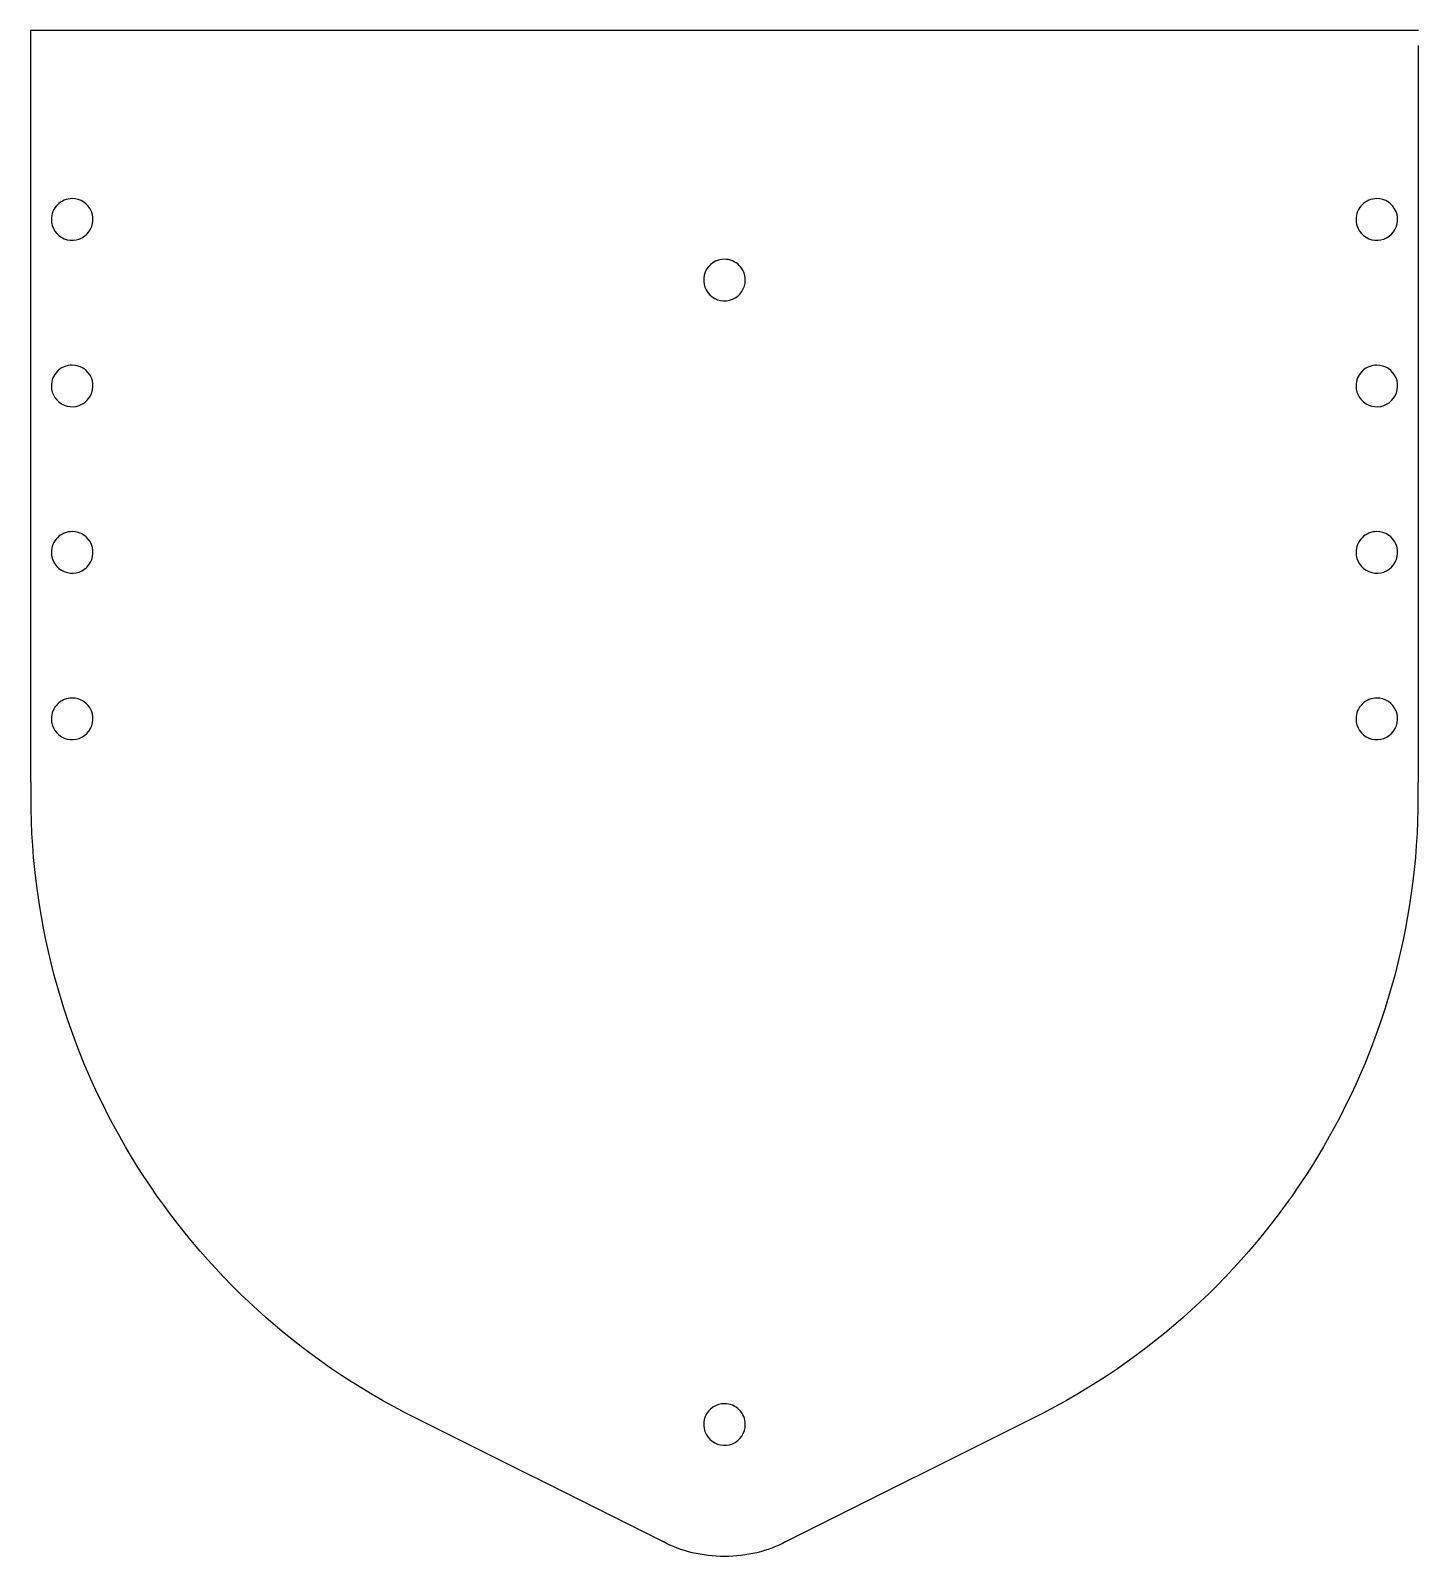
# Model space of a CAD drawing. Header units: millimetres. Extents: x 296 to 429, y 179 to 326.
import ezdxf

# ---------------------------------------------------------------- set-up
doc = ezdxf.new("R2010")
doc.units = ezdxf.units.MM
doc.layers.add('Layer_1', color=7, linetype='CONTINUOUS')

msp = doc.modelspace()

# ---------------------------------------------------------------- linework, layer by layer
at = {"layer": 'Layer_1', "color": 7}
for points in [[(428.88958, 325.85993), (295.53958, 325.85993), (295.53958, 253.64223)], [(428.88958, 253.64223), (428.88958, 324.417628)], [(331.32448, 193.11318), (356.33083, 180.61956)], [(368.09833, 180.61956), (393.10468, 193.11318)]]:
    msp.add_lwpolyline(points, dxfattribs=at)
for points in [[(297.538707, 307.69976)], [(422.887907, 307.69976)], [(362.21457, 303.876594)], [(297.538707, 291.69976)], [(422.887907, 291.69976)], [(297.538707, 275.69976)], [(422.887907, 275.69976)], [(297.538707, 259.69976)], [(422.887907, 259.69976)], [(428.83914, 252.1454)], [(362.21457, 193.877254)]]:
    msp.add_lwpolyline(points, close=True, dxfattribs=at)
for points in [[(299.53985, 309.700903), (299.009114, 309.700903), (298.500115, 309.490069), (298.124828, 309.114782)], [(301.388666, 308.465564), (301.078927, 309.213341), (300.349237, 309.700903), (299.53985, 309.700903)], [(424.88905, 309.700903), (424.358314, 309.700903), (423.849315, 309.490069), (423.474028, 309.114782)], [(426.737866, 308.465564), (426.428127, 309.213341), (425.698437, 309.700903), (424.88905, 309.700903)], [(298.124828, 309.114782), (297.749541, 308.739495), (297.538707, 308.230496), (297.538707, 307.69976)], [(300.954872, 306.284738), (301.527195, 306.857061), (301.698405, 307.717788), (301.388666, 308.465564)], [(423.474028, 309.114782), (423.098741, 308.739495), (422.887907, 308.230496), (422.887907, 307.69976)], [(426.304072, 306.284738), (426.876395, 306.857061), (427.047605, 307.717788), (426.737866, 308.465564)], [(297.538706, 307.69976), (297.538707, 306.890373), (298.026269, 306.160683), (298.774046, 305.850944)], [(422.887906, 307.69976), (422.887907, 306.890373), (423.375469, 306.160683), (424.123246, 305.850944)], [(298.774046, 305.850944), (299.521822, 305.541205), (300.382549, 305.712415), (300.954872, 306.284738)], [(424.123246, 305.850944), (424.871022, 305.541205), (425.731749, 305.712415), (426.304072, 306.284738)], [(362.21457, 303.876594), (361.405183, 303.876594), (360.675493, 303.389031), (360.365754, 302.641254)], [(363.629592, 303.290472), (363.254305, 303.665759), (362.745306, 303.876594), (362.21457, 303.876594)], [(360.365754, 302.641254), (360.056015, 301.893478), (360.227225, 301.032751), (360.799548, 300.460428)], [(364.215713, 301.87545), (364.215713, 302.406186), (364.004879, 302.915185), (363.629592, 303.290472)], [(362.980374, 300.026634), (363.728151, 300.336373), (364.215713, 301.066063), (364.215713, 301.87545)], [(360.799548, 300.460428), (361.371871, 299.888105), (362.232598, 299.716895), (362.980374, 300.026634)], [(299.53985, 293.700903), (299.009114, 293.700903), (298.500115, 293.490069), (298.124828, 293.114782)], [(301.388666, 292.465564), (301.078927, 293.213341), (300.349237, 293.700903), (299.53985, 293.700903)], [(424.88905, 293.700903), (424.358314, 293.700903), (423.849315, 293.490069), (423.474028, 293.114782)], [(426.737866, 292.465564), (426.428127, 293.213341), (425.698437, 293.700903), (424.88905, 293.700903)], [(298.124828, 293.114782), (297.749541, 292.739495), (297.538707, 292.230496), (297.538707, 291.69976)], [(300.954872, 290.284738), (301.527195, 290.857061), (301.698405, 291.717788), (301.388666, 292.465564)], [(423.474028, 293.114782), (423.098741, 292.739495), (422.887907, 292.230496), (422.887907, 291.69976)], [(426.304072, 290.284738), (426.876395, 290.857061), (427.047605, 291.717788), (426.737866, 292.465564)], [(297.538706, 291.69976), (297.538707, 290.890373), (298.026269, 290.160683), (298.774046, 289.850944)], [(422.887906, 291.69976), (422.887907, 290.890373), (423.375469, 290.160683), (424.123246, 289.850944)], [(298.774046, 289.850944), (299.521822, 289.541205), (300.382549, 289.712415), (300.954872, 290.284738)], [(424.123246, 289.850944), (424.871022, 289.541205), (425.731749, 289.712415), (426.304072, 290.284738)], [(299.53985, 277.700903), (299.009114, 277.700903), (298.500115, 277.490069), (298.124828, 277.114782)], [(301.388666, 276.465564), (301.078927, 277.213341), (300.349237, 277.700903), (299.53985, 277.700903)], [(424.88905, 277.700903), (424.358314, 277.700903), (423.849315, 277.490069), (423.474028, 277.114782)], [(426.737866, 276.465564), (426.428127, 277.213341), (425.698437, 277.700903), (424.88905, 277.700903)], [(298.124828, 277.114782), (297.749541, 276.739495), (297.538707, 276.230496), (297.538707, 275.69976)], [(300.954872, 274.284738), (301.527195, 274.857061), (301.698405, 275.717788), (301.388666, 276.465564)], [(423.474028, 277.114782), (423.098741, 276.739495), (422.887907, 276.230496), (422.887907, 275.69976)], [(426.304072, 274.284738), (426.876395, 274.857061), (427.047605, 275.717788), (426.737866, 276.465564)], [(297.538706, 275.69976), (297.538707, 274.890373), (298.026269, 274.160683), (298.774046, 273.850944)], [(298.774046, 273.850944), (299.521822, 273.541205), (300.382549, 273.712415), (300.954872, 274.284738)], [(422.887906, 275.69976), (422.887907, 274.890373), (423.375469, 274.160683), (424.123246, 273.850944)], [(424.123246, 273.850944), (424.871022, 273.541205), (425.731749, 273.712415), (426.304072, 274.284738)], [(298.124828, 261.114782), (297.749541, 260.739495), (297.538707, 260.230496), (297.538707, 259.69976)], [(299.53985, 261.700903), (299.009114, 261.700903), (298.500115, 261.490069), (298.124828, 261.114782)], [(301.388666, 260.465564), (301.078927, 261.213341), (300.349237, 261.700903), (299.53985, 261.700903)], [(423.474028, 261.114782), (423.098741, 260.739495), (422.887907, 260.230496), (422.887907, 259.69976)], [(424.88905, 261.700903), (424.358314, 261.700903), (423.849315, 261.490069), (423.474028, 261.114782)], [(426.737866, 260.465564), (426.428127, 261.213341), (425.698437, 261.700903), (424.88905, 261.700903)], [(297.538706, 259.69976), (297.538707, 258.890373), (298.026269, 258.160683), (298.774046, 257.850944)], [(300.954872, 258.284738), (301.527195, 258.857061), (301.698405, 259.717788), (301.388666, 260.465564)], [(422.887906, 259.69976), (422.887907, 258.890373), (423.375469, 258.160683), (424.123246, 257.850944)], [(426.304072, 258.284738), (426.876395, 258.857061), (427.047605, 259.717788), (426.737866, 260.465564)], [(298.774046, 257.850944), (299.521822, 257.541205), (300.382549, 257.712415), (300.954872, 258.284738)], [(424.123246, 257.850944), (424.871022, 257.541205), (425.731749, 257.712415), (426.304072, 258.284738)], [(295.59, 252.145401), (295.590003, 252.644008), (295.595603, 253.1426), (295.6068, 253.641081)], [(428.82234, 253.64108), (428.833537, 253.142599), (428.839137, 252.644007), (428.83914, 252.1454)], [(331.38803, 193.08139), (309.385566, 204.564859), (295.59, 227.326488), (295.59, 252.145401)], [(428.83914, 252.1454), (428.83914, 227.326511), (415.0436, 204.5649), (393.04117, 193.08142)], [(362.21457, 193.877254), (361.405183, 193.877254), (360.675493, 193.389691), (360.365754, 192.641914)], [(363.629592, 193.291132), (363.254305, 193.666419), (362.745306, 193.877254), (362.21457, 193.877254)], [(360.365754, 192.641914), (360.056015, 191.894138), (360.227225, 191.033411), (360.799548, 190.461088)], [(364.215713, 191.87611), (364.215713, 192.406846), (364.004879, 192.915845), (363.629592, 193.291132)], [(362.980374, 190.027294), (363.728151, 190.337033), (364.215713, 191.066723), (364.215713, 191.87611)], [(360.799548, 190.461088), (361.371871, 189.888765), (362.232598, 189.717555), (362.980374, 190.027294)], [(362.21457, 179.19281), (360.101314, 179.192809), (358.039782, 179.691159), (356.31259, 180.61954)], [(368.11659, 180.61957), (366.389392, 179.691172), (364.327844, 179.192812), (362.21457, 179.19281)]]:
    msp.add_open_spline(points, degree=3, dxfattribs=at)

doc.saveas('drawing.dxf')
